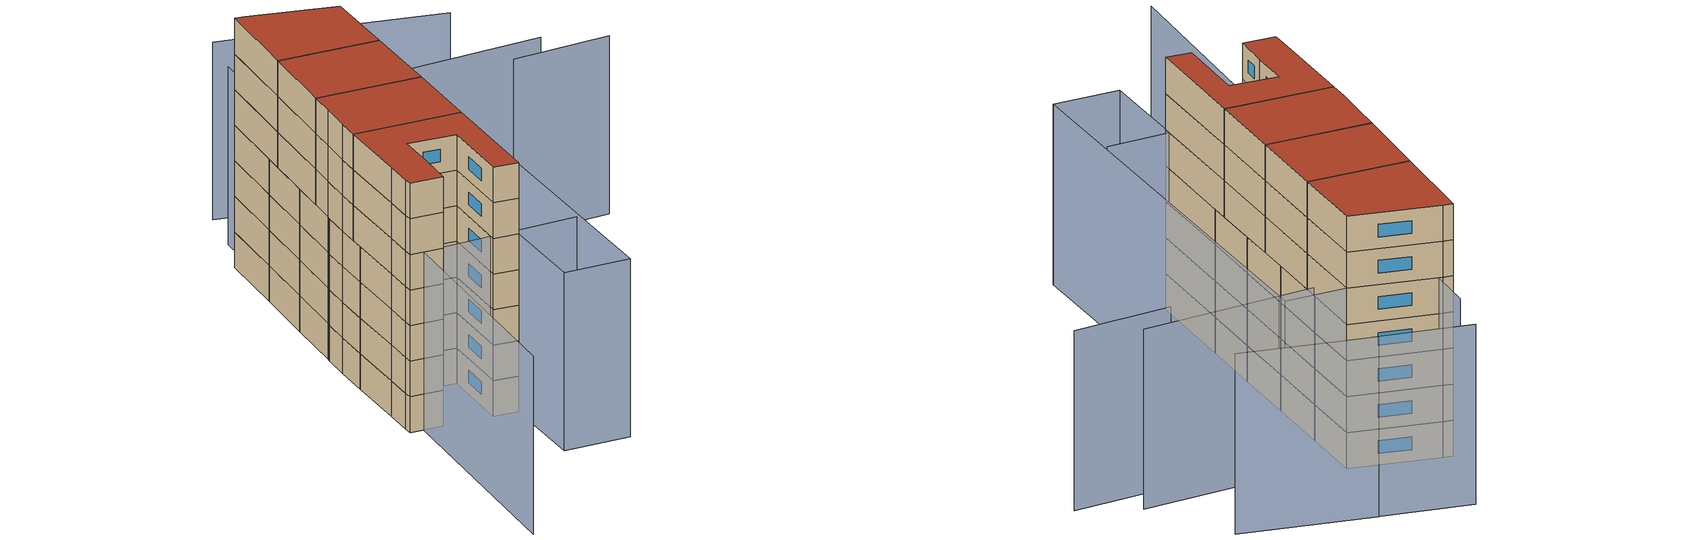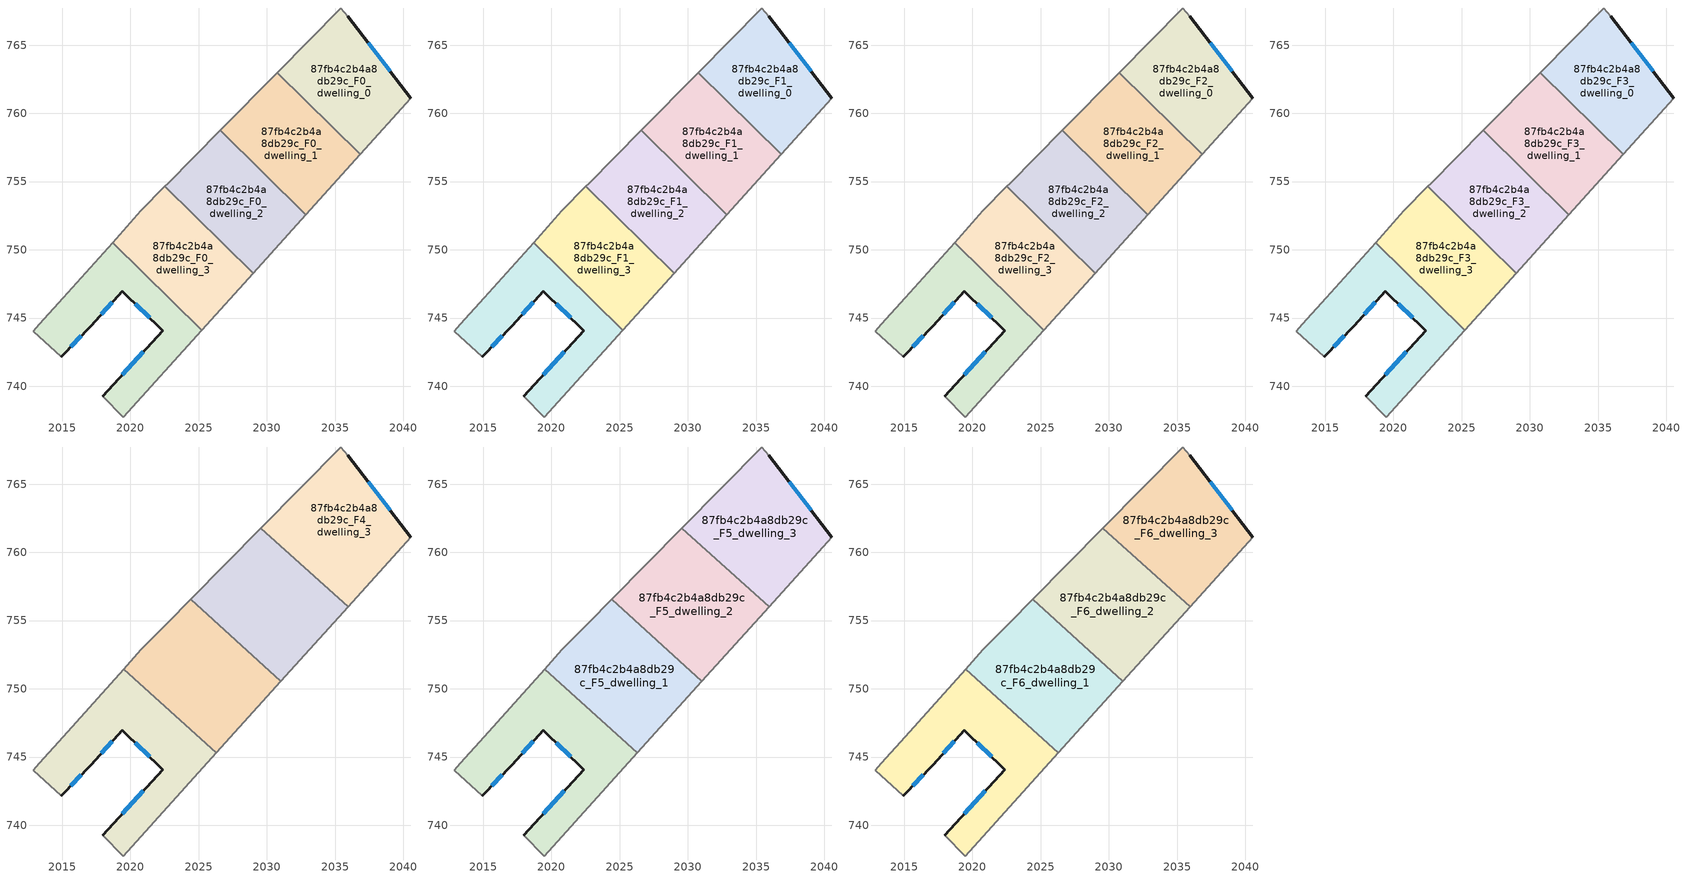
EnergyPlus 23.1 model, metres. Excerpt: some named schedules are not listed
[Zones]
87fb4c2b4a8db29c_F0_dwelling_0
 floor ground (EU_floor_Construction): 2035.94,767.12 2040.55,761.12 2036.83,757 2030.75,762.99 2035.42,767.72 z0
 wall outside (EU_wall_Construction): 2040.55,761.12 2035.94,767.12 z0:3
 wall to 87fb4c2b4a8db29c_F0_dwelling_1 (EU_wall_Construction): 2030.75,762.99 2036.83,757 z0:3
 wall adiabatic (EU_wall_Construction): 2035.94,767.12 2035.42,767.72 2030.75,762.99 / 2036.83,757 2040.55,761.12 z0:3
 window (EU_Window_Construction): 2039.05,763.08 2037.44,765.17 z0.98:2.02
87fb4c2b4a8db29c_F0_dwelling_1
 floor ground (EU_floor_Construction): 2036.83,757 2032.85,752.58 2026.58,758.76 2030.75,762.99 z0
 wall adiabatic (EU_wall_Construction): 2030.75,762.99 2026.58,758.76 / 2032.85,752.58 2036.83,757 z0:3
 wall to 87fb4c2b4a8db29c_F0_dwelling_2 (EU_wall_Construction): 2026.58,758.76 2032.85,752.58 z0:3
87fb4c2b4a8db29c_F0_dwelling_2
 floor ground (EU_floor_Construction): 2032.85,752.58 2028.99,748.3 2022.53,754.65 2022.73,754.84 2026.58,758.76 z0
 wall to 87fb4c2b4a8db29c_F0_dwelling_3 (EU_wall_Construction): 2022.53,754.65 2028.99,748.3 z0:3
 wall adiabatic (EU_wall_Construction): 2026.58,758.76 2022.73,754.84 2022.53,754.65 / 2028.99,748.3 2032.85,752.58 z0:3
87fb4c2b4a8db29c_F0_dwelling_3
 floor ground (EU_floor_Construction): 2028.99,748.3 2025.21,744.11 2018.69,750.53 2020.77,752.84 2022.53,754.65 z0
 wall to 87fb4c2b4a8db29c_F0_dwelling_4 (EU_wall_Construction): 2018.69,750.53 2025.21,744.11 z0:3
 wall adiabatic (EU_wall_Construction): 2022.53,754.65 2020.77,752.84 2018.69,750.53 / 2025.21,744.11 2028.99,748.3 z0:3
87fb4c2b4a8db29c_F0_dwelling_4
 floor ground (EU_floor_Construction): 2025.21,744.11 2019.47,737.75 2017.95,739.25 2022.38,744.08 2019.41,746.96 2017.12,744.45 2014.93,742.14 2012.88,744.01 2013.32,744.55 2015.07,746.5 2018.69,750.53 z0
 wall outside (EU_wall_Construction): 2014.93,742.14 2017.12,744.45 2019.41,746.96 2022.38,744.08 2017.95,739.25 z0:3
 wall adiabatic (EU_wall_Construction): 2018.69,750.53 2015.07,746.5 2013.32,744.55 2012.88,744.01 2014.93,742.14 / 2017.95,739.25 2019.47,737.75 2025.21,744.11 z0:3
 window (EU_Window_Construction): 2015.64,742.89 2016.4,743.7 / 2020.94,742.51 2019.39,740.83 / 2020.37,746.03 2021.41,745.02 / 2017.86,745.26 2018.66,746.15 z0.98:2.02
87fb4c2b4a8db29c_F1_dwelling_0
 floor to 87fb4c2b4a8db29c_F0_dwelling_0 (EU_floor_Construction): 2035.94,767.12 2040.55,761.12 2036.83,757 2030.75,762.99 2035.42,767.72 z3
 wall outside (EU_wall_Construction): 2040.55,761.12 2035.94,767.12 z3:6
 wall to 87fb4c2b4a8db29c_F1_dwelling_1 (EU_wall_Construction): 2030.75,762.99 2036.83,757 z3:6
 wall adiabatic (EU_wall_Construction): 2035.94,767.12 2035.42,767.72 2030.75,762.99 / 2036.83,757 2040.55,761.12 z3:6
 window (EU_Window_Construction): 2039.05,763.08 2037.44,765.17 z3.98:5.02
87fb4c2b4a8db29c_F1_dwelling_1
 floor to 87fb4c2b4a8db29c_F0_dwelling_1 (EU_floor_Construction): 2036.83,757 2032.85,752.58 2026.58,758.76 2030.75,762.99 z3
 wall adiabatic (EU_wall_Construction): 2030.75,762.99 2026.58,758.76 / 2032.85,752.58 2036.83,757 z3:6
 wall to 87fb4c2b4a8db29c_F1_dwelling_2 (EU_wall_Construction): 2026.58,758.76 2032.85,752.58 z3:6
87fb4c2b4a8db29c_F1_dwelling_2
 floor to 87fb4c2b4a8db29c_F0_dwelling_2 (EU_floor_Construction): 2032.85,752.58 2028.99,748.3 2022.53,754.65 2022.73,754.84 2026.58,758.76 z3
 wall to 87fb4c2b4a8db29c_F1_dwelling_3 (EU_wall_Construction): 2022.53,754.65 2028.99,748.3 z3:6
 wall adiabatic (EU_wall_Construction): 2026.58,758.76 2022.73,754.84 2022.53,754.65 / 2028.99,748.3 2032.85,752.58 z3:6
87fb4c2b4a8db29c_F1_dwelling_3
 floor to 87fb4c2b4a8db29c_F0_dwelling_3 (EU_floor_Construction): 2028.99,748.3 2025.21,744.11 2018.69,750.53 2020.77,752.84 2022.53,754.65 z3
 wall to 87fb4c2b4a8db29c_F1_dwelling_4 (EU_wall_Construction): 2018.69,750.53 2025.21,744.11 z3:6
 wall adiabatic (EU_wall_Construction): 2022.53,754.65 2020.77,752.84 2018.69,750.53 / 2025.21,744.11 2028.99,748.3 z3:6
87fb4c2b4a8db29c_F1_dwelling_4
 floor to 87fb4c2b4a8db29c_F0_dwelling_4 (EU_floor_Construction): 2025.21,744.11 2019.47,737.75 2017.95,739.25 2022.38,744.08 2019.41,746.96 2017.12,744.45 2014.93,742.14 2012.88,744.01 2013.32,744.55 2015.07,746.5 2018.69,750.53 z3
 wall outside (EU_wall_Construction): 2014.93,742.14 2017.12,744.45 2019.41,746.96 2022.38,744.08 2017.95,739.25 z3:6
 wall adiabatic (EU_wall_Construction): 2018.69,750.53 2015.07,746.5 2013.32,744.55 2012.88,744.01 2014.93,742.14 / 2017.95,739.25 2019.47,737.75 2025.21,744.11 z3:6
 window (EU_Window_Construction): 2015.64,742.89 2016.4,743.7 / 2020.94,742.51 2019.39,740.83 / 2020.37,746.03 2021.41,745.02 / 2017.86,745.26 2018.66,746.15 z3.98:5.02
87fb4c2b4a8db29c_F2_dwelling_0
 floor to 87fb4c2b4a8db29c_F1_dwelling_0 (EU_floor_Construction): 2035.94,767.12 2040.55,761.12 2036.83,757 2030.75,762.99 2035.42,767.72 z6
 wall outside (EU_wall_Construction): 2040.55,761.12 2035.94,767.12 z6:9
 wall to 87fb4c2b4a8db29c_F2_dwelling_1 (EU_wall_Construction): 2030.75,762.99 2036.83,757 z6:9
 wall adiabatic (EU_wall_Construction): 2035.94,767.12 2035.42,767.72 2030.75,762.99 / 2036.83,757 2040.55,761.12 z6:9
 window (EU_Window_Construction): 2039.05,763.08 2037.44,765.17 z6.98:8.02
87fb4c2b4a8db29c_F2_dwelling_1
 floor to 87fb4c2b4a8db29c_F1_dwelling_1 (EU_floor_Construction): 2036.83,757 2032.85,752.58 2026.58,758.76 2030.75,762.99 z6
 wall adiabatic (EU_wall_Construction): 2030.75,762.99 2026.58,758.76 / 2032.85,752.58 2036.83,757 z6:9
 wall to 87fb4c2b4a8db29c_F2_dwelling_2 (EU_wall_Construction): 2026.58,758.76 2032.85,752.58 z6:9
87fb4c2b4a8db29c_F2_dwelling_2
 floor to 87fb4c2b4a8db29c_F1_dwelling_2 (EU_floor_Construction): 2032.85,752.58 2028.99,748.3 2022.53,754.65 2022.73,754.84 2026.58,758.76 z6
 wall to 87fb4c2b4a8db29c_F2_dwelling_3 (EU_wall_Construction): 2022.53,754.65 2028.99,748.3 z6:9
 wall adiabatic (EU_wall_Construction): 2026.58,758.76 2022.73,754.84 2022.53,754.65 / 2028.99,748.3 2032.85,752.58 z6:9
87fb4c2b4a8db29c_F2_dwelling_3
 floor to 87fb4c2b4a8db29c_F1_dwelling_3 (EU_floor_Construction): 2028.99,748.3 2025.21,744.11 2018.69,750.53 2020.77,752.84 2022.53,754.65 z6
 wall to 87fb4c2b4a8db29c_F2_dwelling_4 (EU_wall_Construction): 2018.69,750.53 2025.21,744.11 z6:9
 wall adiabatic (EU_wall_Construction): 2022.53,754.65 2020.77,752.84 2018.69,750.53 / 2025.21,744.11 2028.99,748.3 z6:9
87fb4c2b4a8db29c_F2_dwelling_4
 floor to 87fb4c2b4a8db29c_F1_dwelling_4 (EU_floor_Construction): 2025.21,744.11 2019.47,737.75 2017.95,739.25 2022.38,744.08 2019.41,746.96 2017.12,744.45 2014.93,742.14 2012.88,744.01 2013.32,744.55 2015.07,746.5 2018.69,750.53 z6
 wall outside (EU_wall_Construction): 2014.93,742.14 2017.12,744.45 2019.41,746.96 2022.38,744.08 2017.95,739.25 z6:9
 wall adiabatic (EU_wall_Construction): 2018.69,750.53 2015.07,746.5 2013.32,744.55 2012.88,744.01 2014.93,742.14 / 2017.95,739.25 2019.47,737.75 2025.21,744.11 z6:9
 window (EU_Window_Construction): 2015.64,742.89 2016.4,743.7 / 2020.94,742.51 2019.39,740.83 / 2020.37,746.03 2021.41,745.02 / 2017.86,745.26 2018.66,746.15 z6.98:8.02
87fb4c2b4a8db29c_F3_dwelling_0
 floor to 87fb4c2b4a8db29c_F2_dwelling_0 (EU_floor_Construction): 2035.94,767.12 2040.55,761.12 2036.83,757 2030.75,762.99 2035.42,767.72 z9
 wall outside (EU_wall_Construction): 2040.55,761.12 2035.94,767.12 z9:12
 wall to 87fb4c2b4a8db29c_F3_dwelling_1 (EU_wall_Construction): 2030.75,762.99 2036.83,757 z9:12
 wall adiabatic (EU_wall_Construction): 2035.94,767.12 2035.42,767.72 2030.75,762.99 / 2036.83,757 2040.55,761.12 z9:12
 window (EU_Window_Construction): 2039.05,763.08 2037.44,765.17 z9.98:11.02
87fb4c2b4a8db29c_F3_dwelling_1
 floor to 87fb4c2b4a8db29c_F2_dwelling_1 (EU_floor_Construction): 2036.83,757 2032.85,752.58 2026.58,758.76 2030.75,762.99 z9
 wall adiabatic (EU_wall_Construction): 2030.75,762.99 2026.58,758.76 / 2032.85,752.58 2036.83,757 z9:12
 wall to 87fb4c2b4a8db29c_F3_dwelling_2 (EU_wall_Construction): 2026.58,758.76 2032.85,752.58 z9:12
87fb4c2b4a8db29c_F3_dwelling_2
 floor to 87fb4c2b4a8db29c_F2_dwelling_2 (EU_floor_Construction): 2032.85,752.58 2028.99,748.3 2022.53,754.65 2022.73,754.84 2026.58,758.76 z9
 wall to 87fb4c2b4a8db29c_F3_dwelling_3 (EU_wall_Construction): 2022.53,754.65 2028.99,748.3 z9:12
 wall adiabatic (EU_wall_Construction): 2026.58,758.76 2022.73,754.84 2022.53,754.65 / 2028.99,748.3 2032.85,752.58 z9:12
87fb4c2b4a8db29c_F3_dwelling_3
 floor to 87fb4c2b4a8db29c_F2_dwelling_3 (EU_floor_Construction): 2028.99,748.3 2025.21,744.11 2018.69,750.53 2020.77,752.84 2022.53,754.65 z9
 wall to 87fb4c2b4a8db29c_F3_dwelling_4 (EU_wall_Construction): 2018.69,750.53 2025.21,744.11 z9:12
 wall adiabatic (EU_wall_Construction): 2022.53,754.65 2020.77,752.84 2018.69,750.53 / 2025.21,744.11 2028.99,748.3 z9:12
87fb4c2b4a8db29c_F3_dwelling_4
 floor to 87fb4c2b4a8db29c_F2_dwelling_4 (EU_floor_Construction): 2025.21,744.11 2019.47,737.75 2017.95,739.25 2022.38,744.08 2019.41,746.96 2017.12,744.45 2014.93,742.14 2012.88,744.01 2013.32,744.55 2015.07,746.5 2018.69,750.53 z9
 wall outside (EU_wall_Construction): 2014.93,742.14 2017.12,744.45 2019.41,746.96 2022.38,744.08 2017.95,739.25 z9:12
 wall adiabatic (EU_wall_Construction): 2018.69,750.53 2015.07,746.5 2013.32,744.55 2012.88,744.01 2014.93,742.14 / 2017.95,739.25 2019.47,737.75 2025.21,744.11 z9:12
 window (EU_Window_Construction): 2015.64,742.89 2016.4,743.7 / 2020.94,742.51 2019.39,740.83 / 2020.37,746.03 2021.41,745.02 / 2017.86,745.26 2018.66,746.15 z9.98:11.02
87fb4c2b4a8db29c_F4_dwelling_0
 floor to 87fb4c2b4a8db29c_F3_dwelling_4 (EU_floor_Construction): 2025.21,744.11 2019.47,737.75 2017.95,739.25 2022.38,744.08 2019.41,746.96 2017.12,744.45 2014.93,742.14 2012.88,744.01 2013.32,744.55 2015.07,746.5 2018.69,750.53 z12
 floor to 87fb4c2b4a8db29c_F3_dwelling_3 (EU_floor_Construction): 2026.29,745.3 2025.21,744.11 2018.69,750.53 2019.49,751.43 z12
 wall outside (EU_wall_Construction): 2014.93,742.14 2017.12,744.45 2019.41,746.96 2022.38,744.08 2017.95,739.25 z12:15
 wall adiabatic (EU_wall_Construction): 2019.49,751.43 2015.07,746.5 2013.32,744.55 2012.88,744.01 2014.93,742.14 / 2017.95,739.25 2019.47,737.75 2026.29,745.3 z12:15
 wall to 87fb4c2b4a8db29c_F4_dwelling_1 (EU_wall_Construction): 2026.29,745.3 2019.49,751.43 z12:15
 window (EU_Window_Construction): 2017.86,745.26 2018.66,746.15 / 2015.64,742.89 2016.4,743.7 / 2020.94,742.51 2019.39,740.83 / 2020.37,746.03 2021.41,745.02 z12.98:14.02
87fb4c2b4a8db29c_F4_dwelling_1
 floor to 87fb4c2b4a8db29c_F3_dwelling_3 (EU_floor_Construction): 2028.99,748.3 2026.29,745.3 2019.49,751.43 2020.77,752.84 2022.53,754.65 z12
 floor to 87fb4c2b4a8db29c_F3_dwelling_2 (EU_floor_Construction): 2031.04,750.57 2028.99,748.3 2022.53,754.65 2022.73,754.84 2024.41,756.55 z12
 wall adiabatic (EU_wall_Construction): 2026.29,745.3 2031.04,750.57 / 2024.41,756.55 2022.73,754.84 2020.77,752.84 2019.49,751.43 z12:15
 wall to 87fb4c2b4a8db29c_F4_dwelling_2 (EU_wall_Construction): 2031.04,750.57 2024.41,756.55 z12:15
87fb4c2b4a8db29c_F4_dwelling_2
 floor to 87fb4c2b4a8db29c_F3_dwelling_1 (EU_floor_Construction): 2035.95,756.02 2032.85,752.59 2026.58,758.76 2029.56,761.78 z12
 floor to 87fb4c2b4a8db29c_F3_dwelling_2 (EU_floor_Construction): 2032.85,752.59 2031.04,750.57 2024.41,756.55 2026.58,758.76 z12
 wall adiabatic (EU_wall_Construction): 2029.56,761.78 2024.41,756.55 / 2031.04,750.57 2035.95,756.02 z12:15
 wall to 87fb4c2b4a8db29c_F4_dwelling_3 (EU_wall_Construction): 2035.95,756.02 2029.56,761.78 z12:15
87fb4c2b4a8db29c_F4_dwelling_3
 floor to 87fb4c2b4a8db29c_F3_dwelling_0 (EU_floor_Construction): 2035.94,767.12 2040.55,761.12 2036.83,757 2030.75,762.98 2035.42,767.72 z12
 floor to 87fb4c2b4a8db29c_F3_dwelling_1 (EU_floor_Construction): 2036.83,757 2035.95,756.02 2029.56,761.78 2030.75,762.98 z12
 wall outside (EU_wall_Construction): 2040.55,761.12 2035.94,767.12 z12:15
 wall adiabatic (EU_wall_Construction): 2035.95,756.02 2040.55,761.12 / 2035.94,767.12 2035.42,767.72 2029.56,761.78 z12:15
 window (EU_Window_Construction): 2039.05,763.08 2037.44,765.17 z12.98:14.02
87fb4c2b4a8db29c_F5_dwelling_0
 floor to 87fb4c2b4a8db29c_F4_dwelling_0 (EU_floor_Construction): 2026.29,745.3 2019.47,737.75 2017.95,739.25 2022.38,744.08 2019.41,746.96 2017.12,744.45 2014.93,742.14 2012.88,744.01 2013.32,744.55 2015.07,746.5 2019.49,751.43 z15
 wall outside (EU_wall_Construction): 2014.93,742.14 2017.12,744.45 2019.41,746.96 2022.38,744.08 2017.95,739.25 z15:18
 wall adiabatic (EU_wall_Construction): 2019.49,751.43 2015.07,746.5 2013.32,744.55 2012.88,744.01 2014.93,742.14 / 2017.95,739.25 2019.47,737.75 2026.29,745.3 z15:18
 wall to 87fb4c2b4a8db29c_F5_dwelling_1 (EU_wall_Construction): 2026.29,745.3 2019.49,751.43 z15:18
 window (EU_Window_Construction): 2017.86,745.26 2018.66,746.15 / 2015.64,742.89 2016.4,743.7 / 2020.94,742.51 2019.39,740.83 / 2020.37,746.03 2021.41,745.02 z15.98:17.02
87fb4c2b4a8db29c_F5_dwelling_1
 floor to 87fb4c2b4a8db29c_F4_dwelling_1 (EU_floor_Construction): 2031.04,750.57 2026.29,745.3 2019.49,751.43 2020.77,752.84 2022.73,754.84 2024.41,756.55 z15
 wall adiabatic (EU_wall_Construction): 2026.29,745.3 2031.04,750.57 / 2024.41,756.55 2022.73,754.84 2020.77,752.84 2019.49,751.43 z15:18
 wall to 87fb4c2b4a8db29c_F5_dwelling_2 (EU_wall_Construction): 2031.04,750.57 2024.41,756.55 z15:18
87fb4c2b4a8db29c_F5_dwelling_2
 floor to 87fb4c2b4a8db29c_F4_dwelling_2 (EU_floor_Construction): 2035.95,756.02 2031.04,750.57 2024.41,756.55 2029.56,761.78 z15
 wall adiabatic (EU_wall_Construction): 2029.56,761.78 2024.41,756.55 / 2031.04,750.57 2035.95,756.02 z15:18
 wall to 87fb4c2b4a8db29c_F5_dwelling_3 (EU_wall_Construction): 2035.95,756.02 2029.56,761.78 z15:18
87fb4c2b4a8db29c_F5_dwelling_3
 floor to 87fb4c2b4a8db29c_F4_dwelling_3 (EU_floor_Construction): 2035.94,767.12 2040.55,761.12 2035.95,756.02 2029.56,761.78 2035.42,767.72 z15
 wall outside (EU_wall_Construction): 2040.55,761.12 2035.94,767.12 z15:18
 wall adiabatic (EU_wall_Construction): 2035.95,756.02 2040.55,761.12 / 2035.94,767.12 2035.42,767.72 2029.56,761.78 z15:18
 window (EU_Window_Construction): 2039.05,763.08 2037.44,765.17 z15.98:17.02
87fb4c2b4a8db29c_F6_dwelling_0
 floor to 87fb4c2b4a8db29c_F5_dwelling_0 (EU_floor_Construction): 2026.29,745.3 2019.47,737.75 2017.95,739.25 2022.38,744.08 2019.41,746.96 2017.12,744.45 2014.93,742.14 2012.88,744.01 2013.32,744.55 2015.07,746.5 2019.49,751.43 z18
 wall outside (EU_wall_Construction): 2014.93,742.14 2017.12,744.45 2019.41,746.96 2022.38,744.08 2017.95,739.25 z18:21
 wall adiabatic (EU_wall_Construction): 2019.49,751.43 2015.07,746.5 2013.32,744.55 2012.88,744.01 2014.93,742.14 / 2017.95,739.25 2019.47,737.75 2026.29,745.3 z18:21
 wall to 87fb4c2b4a8db29c_F6_dwelling_1 (EU_wall_Construction): 2026.29,745.3 2019.49,751.43 z18:21
 window (EU_Window_Construction): 2017.86,745.26 2018.66,746.15 / 2015.64,742.89 2016.4,743.7 / 2020.94,742.51 2019.39,740.83 / 2020.37,746.03 2021.41,745.02 z18.98:20.02
 roof outside (EU_roof_Construction): 2019.47,737.75 2026.29,745.3 2019.49,751.43 2015.07,746.5 2013.32,744.55 2012.88,744.01 2014.93,742.14 2017.12,744.45 2019.41,746.96 2022.38,744.08 2017.95,739.25 z21
87fb4c2b4a8db29c_F6_dwelling_1
 floor to 87fb4c2b4a8db29c_F5_dwelling_1 (EU_floor_Construction): 2031.04,750.57 2026.29,745.3 2019.49,751.43 2020.77,752.84 2022.73,754.84 2024.41,756.55 z18
 wall adiabatic (EU_wall_Construction): 2026.29,745.3 2031.04,750.57 / 2024.41,756.55 2022.73,754.84 2020.77,752.84 2019.49,751.43 z18:21
 wall to 87fb4c2b4a8db29c_F6_dwelling_2 (EU_wall_Construction): 2031.04,750.57 2024.41,756.55 z18:21
 roof outside (EU_roof_Construction): 2026.29,745.3 2031.04,750.57 2024.41,756.55 2022.73,754.84 2020.77,752.84 2019.49,751.43 z21
87fb4c2b4a8db29c_F6_dwelling_2
 floor to 87fb4c2b4a8db29c_F5_dwelling_2 (EU_floor_Construction): 2035.95,756.02 2031.04,750.57 2024.41,756.55 2029.56,761.78 z18
 wall adiabatic (EU_wall_Construction): 2029.56,761.78 2024.41,756.55 / 2031.04,750.57 2035.95,756.02 z18:21
 wall to 87fb4c2b4a8db29c_F6_dwelling_3 (EU_wall_Construction): 2035.95,756.02 2029.56,761.78 z18:21
 roof outside (EU_roof_Construction): 2031.04,750.57 2035.95,756.02 2029.56,761.78 2024.41,756.55 z21
87fb4c2b4a8db29c_F6_dwelling_3
 floor to 87fb4c2b4a8db29c_F5_dwelling_3 (EU_floor_Construction): 2035.94,767.12 2040.55,761.12 2035.95,756.02 2029.56,761.78 2035.42,767.72 z18
 wall outside (EU_wall_Construction): 2040.55,761.12 2035.94,767.12 z18:21
 wall adiabatic (EU_wall_Construction): 2035.95,756.02 2040.55,761.12 / 2035.94,767.12 2035.42,767.72 2029.56,761.78 z18:21
 window (EU_Window_Construction): 2039.05,763.08 2037.44,765.17 z18.98:20.02
 roof outside (EU_roof_Construction): 2035.95,756.02 2040.55,761.12 2035.94,767.12 2035.42,767.72 2029.56,761.78 z21
shading: 2012.88,744.02 2024,734.84 / 2041.39,758.77 2053.06,749.7 / 2048.6,750.1 2055.3,744.97 / 2039.01,769.76 1999.46,728.36 / 2054.52,757.76 2047.59,766.61 / 2047.82,766.25 2042.75,772.55 / 2044.45,757.7 2018.51,728.19 / 2018.51,728.19 2014.31,731.88 / 2014.31,731.88 2040.25,761.39 / 2040.25,761.39 2044.45,757.7 z0:15
[Building]
EU S2 Campaign: North Axis=0; Terrain=City; Solar Distribution=FullExterior
[Site:Location]
Bologna: Latitude=44.5; Longitude=11.25; Time Zone=1; Elevation=37
[SizingPeriod:WeatherFileDays]
AnnualSizingPeriod: Begin Month=1; Begin Day of Month=1; End Month=12; End Day of Month=31; Day of Week for Start Day=Monday; Use Weather File Daylight Saving Period=No; Use Weather File Rain and Snow Indicators=No
[MATERIAL]
EU_InternalMass_Material: Roughness=MediumRough; Thickness=0.1; Conductivity=1; Density=1800; Specific Heat=900; Thermal Absorptance=0.9; Solar Absorptance=0.7; Visible Absorptance=0.7
[MATERIAL:NOMASS] Roughness=MediumRough; Thermal Absorptance=0.9; Solar Absorptance=0.7; Visible Absorptance=0.7
Name | Thermal Resistance
EU_wall_NoMass | 0.905828
EU_roof_NoMass | 0.37593
EU_floor_NoMass | 0.67114
[WINDOWMATERIAL:SIMPLEGLAZINGSYSTEM]
EU_Window_SimpleGlazing: UFactor=4.52486; Solar Heat Gain Coefficient=0.85; Visible Transmittance=0.85
[CONSTRUCTION]
EU_wall_Construction: EU_wall_NoMass
EU_roof_Construction: EU_roof_NoMass
EU_floor_Construction: EU_floor_NoMass
EU_Window_Construction: EU_Window_SimpleGlazing
EU_InternalMass_Construction: EU_InternalMass_Material
[ZONE] Type=1; Multiplier=1; Ceiling Height=autocalculate; Floor Area=autocalculate; Part of Total Floor Area=Yes
Name | Volume
87fb4c2b4a8db29c_F0_dwelling_0; 87fb4c2b4a8db29c_F1_dwelling_0; 87fb4c2b4a8db29c_F2_dwelling_0; 87fb4c2b4a8db29c_F3_dwelling_0 | 154.383
87fb4c2b4a8db29c_F4_dwelling_0; 87fb4c2b4a8db29c_F5_dwelling_0; 87fb4c2b4a8db29c_F6_dwelling_0 | 192.976
87fb4c2b4a8db29c_F0_dwelling_1; 87fb4c2b4a8db29c_F1_dwelling_1; 87fb4c2b4a8db29c_F2_dwelling_1; 87fb4c2b4a8db29c_F3_dwelling_1 | 154.369
87fb4c2b4a8db29c_F4_dwelling_1; 87fb4c2b4a8db29c_F5_dwelling_1; 87fb4c2b4a8db29c_F6_dwelling_1 | 192.947
87fb4c2b4a8db29c_F0_dwelling_2; 87fb4c2b4a8db29c_F1_dwelling_2; 87fb4c2b4a8db29c_F2_dwelling_2; 87fb4c2b4a8db29c_F3_dwelling_2 | 154.382
87fb4c2b4a8db29c_F4_dwelling_2; 87fb4c2b4a8db29c_F5_dwelling_2; 87fb4c2b4a8db29c_F6_dwelling_2 | 192.966
87fb4c2b4a8db29c_F0_dwelling_3; 87fb4c2b4a8db29c_F1_dwelling_3; 87fb4c2b4a8db29c_F2_dwelling_3; 87fb4c2b4a8db29c_F3_dwelling_3 | 154.361
87fb4c2b4a8db29c_F4_dwelling_3; 87fb4c2b4a8db29c_F5_dwelling_3; 87fb4c2b4a8db29c_F6_dwelling_3 | 192.954
87fb4c2b4a8db29c_F0_dwelling_4; 87fb4c2b4a8db29c_F1_dwelling_4; 87fb4c2b4a8db29c_F2_dwelling_4; 87fb4c2b4a8db29c_F3_dwelling_4 | 154.368
[INTERNALMASS] Construction=EU_InternalMass_Construction
Name | Zone or ZoneList | Surface Area
87fb4c2b4a8db29c_F0_dwelling_0_EU_InternalMass | 87fb4c2b4a8db29c_F0_dwelling_0 | 51.4607
87fb4c2b4a8db29c_F0_dwelling_1_EU_InternalMass | 87fb4c2b4a8db29c_F0_dwelling_1 | 51.456
87fb4c2b4a8db29c_F0_dwelling_2_EU_InternalMass | 87fb4c2b4a8db29c_F0_dwelling_2 | 51.4605
87fb4c2b4a8db29c_F0_dwelling_3_EU_InternalMass | 87fb4c2b4a8db29c_F0_dwelling_3 | 51.4538
87fb4c2b4a8db29c_F0_dwelling_4_EU_InternalMass | 87fb4c2b4a8db29c_F0_dwelling_4 | 51.4558
87fb4c2b4a8db29c_F1_dwelling_0_EU_InternalMass | 87fb4c2b4a8db29c_F1_dwelling_0 | 51.4607
87fb4c2b4a8db29c_F1_dwelling_1_EU_InternalMass | 87fb4c2b4a8db29c_F1_dwelling_1 | 51.456
87fb4c2b4a8db29c_F1_dwelling_2_EU_InternalMass | 87fb4c2b4a8db29c_F1_dwelling_2 | 51.4605
87fb4c2b4a8db29c_F1_dwelling_3_EU_InternalMass | 87fb4c2b4a8db29c_F1_dwelling_3 | 51.4538
87fb4c2b4a8db29c_F1_dwelling_4_EU_InternalMass | 87fb4c2b4a8db29c_F1_dwelling_4 | 51.4558
87fb4c2b4a8db29c_F2_dwelling_0_EU_InternalMass | 87fb4c2b4a8db29c_F2_dwelling_0 | 51.4607
87fb4c2b4a8db29c_F2_dwelling_1_EU_InternalMass | 87fb4c2b4a8db29c_F2_dwelling_1 | 51.456
87fb4c2b4a8db29c_F2_dwelling_2_EU_InternalMass | 87fb4c2b4a8db29c_F2_dwelling_2 | 51.4605
87fb4c2b4a8db29c_F2_dwelling_3_EU_InternalMass | 87fb4c2b4a8db29c_F2_dwelling_3 | 51.4538
87fb4c2b4a8db29c_F2_dwelling_4_EU_InternalMass | 87fb4c2b4a8db29c_F2_dwelling_4 | 51.4558
87fb4c2b4a8db29c_F3_dwelling_0_EU_InternalMass | 87fb4c2b4a8db29c_F3_dwelling_0 | 51.4607
87fb4c2b4a8db29c_F3_dwelling_1_EU_InternalMass | 87fb4c2b4a8db29c_F3_dwelling_1 | 51.456
87fb4c2b4a8db29c_F3_dwelling_2_EU_InternalMass | 87fb4c2b4a8db29c_F3_dwelling_2 | 51.4605
87fb4c2b4a8db29c_F3_dwelling_3_EU_InternalMass | 87fb4c2b4a8db29c_F3_dwelling_3 | 51.4538
87fb4c2b4a8db29c_F3_dwelling_4_EU_InternalMass | 87fb4c2b4a8db29c_F3_dwelling_4 | 51.4558
87fb4c2b4a8db29c_F4_dwelling_0_EU_InternalMass | 87fb4c2b4a8db29c_F4_dwelling_0 | 64.3253
87fb4c2b4a8db29c_F4_dwelling_1_EU_InternalMass | 87fb4c2b4a8db29c_F4_dwelling_1 | 64.3158
87fb4c2b4a8db29c_F4_dwelling_2_EU_InternalMass | 87fb4c2b4a8db29c_F4_dwelling_2 | 64.3221
87fb4c2b4a8db29c_F4_dwelling_3_EU_InternalMass | 87fb4c2b4a8db29c_F4_dwelling_3 | 64.3181
87fb4c2b4a8db29c_F5_dwelling_0_EU_InternalMass | 87fb4c2b4a8db29c_F5_dwelling_0 | 64.3253
87fb4c2b4a8db29c_F5_dwelling_1_EU_InternalMass | 87fb4c2b4a8db29c_F5_dwelling_1 | 64.3158
87fb4c2b4a8db29c_F5_dwelling_2_EU_InternalMass | 87fb4c2b4a8db29c_F5_dwelling_2 | 64.3221
87fb4c2b4a8db29c_F5_dwelling_3_EU_InternalMass | 87fb4c2b4a8db29c_F5_dwelling_3 | 64.3181
87fb4c2b4a8db29c_F6_dwelling_0_EU_InternalMass | 87fb4c2b4a8db29c_F6_dwelling_0 | 64.3253
87fb4c2b4a8db29c_F6_dwelling_1_EU_InternalMass | 87fb4c2b4a8db29c_F6_dwelling_1 | 64.3158
87fb4c2b4a8db29c_F6_dwelling_2_EU_InternalMass | 87fb4c2b4a8db29c_F6_dwelling_2 | 64.3221
87fb4c2b4a8db29c_F6_dwelling_3_EU_InternalMass | 87fb4c2b4a8db29c_F6_dwelling_3 | 64.3181
[OTHEREQUIPMENT] Fuel Type=Electricity; Design Level Calculation Method=Watts/Area; Power per Zone Floor Area=1; Fraction Latent=0; Fraction Radiant=0; Fraction Lost=0; Carbon Dioxide Generation Rate=0; EndUse Subcategory=EU_Step8_InternalGains
Name | Zone or ZoneList or Space or SpaceList | Schedule
EU_Step8_InternalGain_87fb4c2b4a8db29c_F0_dwelling_0_f000 | 87fb4c2b4a8db29c_F0_dwelling_0 | EU_Step8_GainSchedule_87fb4c2b4a8db29c_F0_dwelling_0_f000
EU_Step8_InternalGain_87fb4c2b4a8db29c_F0_dwelling_1_f000 | 87fb4c2b4a8db29c_F0_dwelling_1 | EU_Step8_GainSchedule_87fb4c2b4a8db29c_F0_dwelling_1_f000
EU_Step8_InternalGain_87fb4c2b4a8db29c_F0_dwelling_2_f000 | 87fb4c2b4a8db29c_F0_dwelling_2 | EU_Step8_GainSchedule_87fb4c2b4a8db29c_F0_dwelling_2_f000
EU_Step8_InternalGain_87fb4c2b4a8db29c_F0_dwelling_3_f000 | 87fb4c2b4a8db29c_F0_dwelling_3 | EU_Step8_GainSchedule_87fb4c2b4a8db29c_F0_dwelling_3_f000
EU_Step8_InternalGain_87fb4c2b4a8db29c_F0_dwelling_4_f000 | 87fb4c2b4a8db29c_F0_dwelling_4 | EU_Step8_GainSchedule_87fb4c2b4a8db29c_F0_dwelling_4_f000
EU_Step8_InternalGain_87fb4c2b4a8db29c_F1_dwelling_0_f000 | 87fb4c2b4a8db29c_F1_dwelling_0 | EU_Step8_GainSchedule_87fb4c2b4a8db29c_F1_dwelling_0_f000
EU_Step8_InternalGain_87fb4c2b4a8db29c_F1_dwelling_1_f000 | 87fb4c2b4a8db29c_F1_dwelling_1 | EU_Step8_GainSchedule_87fb4c2b4a8db29c_F1_dwelling_1_f000
EU_Step8_InternalGain_87fb4c2b4a8db29c_F1_dwelling_2_f000 | 87fb4c2b4a8db29c_F1_dwelling_2 | EU_Step8_GainSchedule_87fb4c2b4a8db29c_F1_dwelling_2_f000
EU_Step8_InternalGain_87fb4c2b4a8db29c_F1_dwelling_3_f000 | 87fb4c2b4a8db29c_F1_dwelling_3 | EU_Step8_GainSchedule_87fb4c2b4a8db29c_F1_dwelling_3_f000
EU_Step8_InternalGain_87fb4c2b4a8db29c_F1_dwelling_4_f000 | 87fb4c2b4a8db29c_F1_dwelling_4 | EU_Step8_GainSchedule_87fb4c2b4a8db29c_F1_dwelling_4_f000
EU_Step8_InternalGain_87fb4c2b4a8db29c_F2_dwelling_0_f000 | 87fb4c2b4a8db29c_F2_dwelling_0 | EU_Step8_GainSchedule_87fb4c2b4a8db29c_F2_dwelling_0_f000
EU_Step8_InternalGain_87fb4c2b4a8db29c_F2_dwelling_1_f000 | 87fb4c2b4a8db29c_F2_dwelling_1 | EU_Step8_GainSchedule_87fb4c2b4a8db29c_F2_dwelling_1_f000
EU_Step8_InternalGain_87fb4c2b4a8db29c_F2_dwelling_2_f000 | 87fb4c2b4a8db29c_F2_dwelling_2 | EU_Step8_GainSchedule_87fb4c2b4a8db29c_F2_dwelling_2_f000
EU_Step8_InternalGain_87fb4c2b4a8db29c_F2_dwelling_3_f000 | 87fb4c2b4a8db29c_F2_dwelling_3 | EU_Step8_GainSchedule_87fb4c2b4a8db29c_F2_dwelling_3_f000
EU_Step8_InternalGain_87fb4c2b4a8db29c_F2_dwelling_4_f000 | 87fb4c2b4a8db29c_F2_dwelling_4 | EU_Step8_GainSchedule_87fb4c2b4a8db29c_F2_dwelling_4_f000
EU_Step8_InternalGain_87fb4c2b4a8db29c_F3_dwelling_0_f000 | 87fb4c2b4a8db29c_F3_dwelling_0 | EU_Step8_GainSchedule_87fb4c2b4a8db29c_F3_dwelling_0_f000
EU_Step8_InternalGain_87fb4c2b4a8db29c_F3_dwelling_1_f000 | 87fb4c2b4a8db29c_F3_dwelling_1 | EU_Step8_GainSchedule_87fb4c2b4a8db29c_F3_dwelling_1_f000
EU_Step8_InternalGain_87fb4c2b4a8db29c_F3_dwelling_2_f000 | 87fb4c2b4a8db29c_F3_dwelling_2 | EU_Step8_GainSchedule_87fb4c2b4a8db29c_F3_dwelling_2_f000
EU_Step8_InternalGain_87fb4c2b4a8db29c_F3_dwelling_3_f000 | 87fb4c2b4a8db29c_F3_dwelling_3 | EU_Step8_GainSchedule_87fb4c2b4a8db29c_F3_dwelling_3_f000
EU_Step8_InternalGain_87fb4c2b4a8db29c_F3_dwelling_4_f000 | 87fb4c2b4a8db29c_F3_dwelling_4 | EU_Step8_GainSchedule_87fb4c2b4a8db29c_F3_dwelling_4_f000
EU_Step8_InternalGain_87fb4c2b4a8db29c_F4_dwelling_0_f000 | 87fb4c2b4a8db29c_F4_dwelling_0 | EU_Step8_GainSchedule_87fb4c2b4a8db29c_F4_dwelling_0_f000
EU_Step8_InternalGain_87fb4c2b4a8db29c_F4_dwelling_1_f000 | 87fb4c2b4a8db29c_F4_dwelling_1 | EU_Step8_GainSchedule_87fb4c2b4a8db29c_F4_dwelling_1_f000
EU_Step8_InternalGain_87fb4c2b4a8db29c_F4_dwelling_2_f000 | 87fb4c2b4a8db29c_F4_dwelling_2 | EU_Step8_GainSchedule_87fb4c2b4a8db29c_F4_dwelling_2_f000
EU_Step8_InternalGain_87fb4c2b4a8db29c_F4_dwelling_3_f000 | 87fb4c2b4a8db29c_F4_dwelling_3 | EU_Step8_GainSchedule_87fb4c2b4a8db29c_F4_dwelling_3_f000
EU_Step8_InternalGain_87fb4c2b4a8db29c_F5_dwelling_0_f000 | 87fb4c2b4a8db29c_F5_dwelling_0 | EU_Step8_GainSchedule_87fb4c2b4a8db29c_F5_dwelling_0_f000
EU_Step8_InternalGain_87fb4c2b4a8db29c_F5_dwelling_1_f000 | 87fb4c2b4a8db29c_F5_dwelling_1 | EU_Step8_GainSchedule_87fb4c2b4a8db29c_F5_dwelling_1_f000
EU_Step8_InternalGain_87fb4c2b4a8db29c_F5_dwelling_2_f000 | 87fb4c2b4a8db29c_F5_dwelling_2 | EU_Step8_GainSchedule_87fb4c2b4a8db29c_F5_dwelling_2_f000
EU_Step8_InternalGain_87fb4c2b4a8db29c_F5_dwelling_3_f000 | 87fb4c2b4a8db29c_F5_dwelling_3 | EU_Step8_GainSchedule_87fb4c2b4a8db29c_F5_dwelling_3_f000
EU_Step8_InternalGain_87fb4c2b4a8db29c_F6_dwelling_0_f000 | 87fb4c2b4a8db29c_F6_dwelling_0 | EU_Step8_GainSchedule_87fb4c2b4a8db29c_F6_dwelling_0_f000
EU_Step8_InternalGain_87fb4c2b4a8db29c_F6_dwelling_1_f000 | 87fb4c2b4a8db29c_F6_dwelling_1 | EU_Step8_GainSchedule_87fb4c2b4a8db29c_F6_dwelling_1_f000
EU_Step8_InternalGain_87fb4c2b4a8db29c_F6_dwelling_2_f000 | 87fb4c2b4a8db29c_F6_dwelling_2 | EU_Step8_GainSchedule_87fb4c2b4a8db29c_F6_dwelling_2_f000
EU_Step8_InternalGain_87fb4c2b4a8db29c_F6_dwelling_3_f000 | 87fb4c2b4a8db29c_F6_dwelling_3 | EU_Step8_GainSchedule_87fb4c2b4a8db29c_F6_dwelling_3_f000
[ZONEVENTILATION:DESIGNFLOWRATE] Schedule=EU_AlwaysOn; Design Flow Rate Calculation Method=AirChanges/Hour; Air Changes per Hour=0.73129; Ventilation Type=Natural; Fan Pressure Rise=0; Fan Total Efficiency=1; Constant Term Coefficient=1; Temperature Term Coefficient=0; Velocity Term Coefficient=0; Velocity Squared Term Coefficient=0; Minimum Indoor Temperature=-100; Maximum Indoor Temperature=100; Delta Temperature=-100; Minimum Outdoor Temperature=-100; Maximum Outdoor Temperature=100; Maximum Wind Speed=40
Name | Zone or ZoneList or Space or SpaceList
EU_ConstantAir_87fb4c2b4a8db29c_F0_dwelling_0 | 87fb4c2b4a8db29c_F0_dwelling_0
EU_ConstantAir_87fb4c2b4a8db29c_F0_dwelling_1 | 87fb4c2b4a8db29c_F0_dwelling_1
EU_ConstantAir_87fb4c2b4a8db29c_F0_dwelling_2 | 87fb4c2b4a8db29c_F0_dwelling_2
EU_ConstantAir_87fb4c2b4a8db29c_F0_dwelling_3 | 87fb4c2b4a8db29c_F0_dwelling_3
EU_ConstantAir_87fb4c2b4a8db29c_F0_dwelling_4 | 87fb4c2b4a8db29c_F0_dwelling_4
EU_ConstantAir_87fb4c2b4a8db29c_F1_dwelling_0 | 87fb4c2b4a8db29c_F1_dwelling_0
EU_ConstantAir_87fb4c2b4a8db29c_F1_dwelling_1 | 87fb4c2b4a8db29c_F1_dwelling_1
EU_ConstantAir_87fb4c2b4a8db29c_F1_dwelling_2 | 87fb4c2b4a8db29c_F1_dwelling_2
EU_ConstantAir_87fb4c2b4a8db29c_F1_dwelling_3 | 87fb4c2b4a8db29c_F1_dwelling_3
EU_ConstantAir_87fb4c2b4a8db29c_F1_dwelling_4 | 87fb4c2b4a8db29c_F1_dwelling_4
EU_ConstantAir_87fb4c2b4a8db29c_F2_dwelling_0 | 87fb4c2b4a8db29c_F2_dwelling_0
EU_ConstantAir_87fb4c2b4a8db29c_F2_dwelling_1 | 87fb4c2b4a8db29c_F2_dwelling_1
EU_ConstantAir_87fb4c2b4a8db29c_F2_dwelling_2 | 87fb4c2b4a8db29c_F2_dwelling_2
EU_ConstantAir_87fb4c2b4a8db29c_F2_dwelling_3 | 87fb4c2b4a8db29c_F2_dwelling_3
EU_ConstantAir_87fb4c2b4a8db29c_F2_dwelling_4 | 87fb4c2b4a8db29c_F2_dwelling_4
EU_ConstantAir_87fb4c2b4a8db29c_F3_dwelling_0 | 87fb4c2b4a8db29c_F3_dwelling_0
EU_ConstantAir_87fb4c2b4a8db29c_F3_dwelling_1 | 87fb4c2b4a8db29c_F3_dwelling_1
EU_ConstantAir_87fb4c2b4a8db29c_F3_dwelling_2 | 87fb4c2b4a8db29c_F3_dwelling_2
EU_ConstantAir_87fb4c2b4a8db29c_F3_dwelling_3 | 87fb4c2b4a8db29c_F3_dwelling_3
EU_ConstantAir_87fb4c2b4a8db29c_F3_dwelling_4 | 87fb4c2b4a8db29c_F3_dwelling_4
EU_ConstantAir_87fb4c2b4a8db29c_F4_dwelling_0 | 87fb4c2b4a8db29c_F4_dwelling_0
EU_ConstantAir_87fb4c2b4a8db29c_F4_dwelling_1 | 87fb4c2b4a8db29c_F4_dwelling_1
EU_ConstantAir_87fb4c2b4a8db29c_F4_dwelling_2 | 87fb4c2b4a8db29c_F4_dwelling_2
EU_ConstantAir_87fb4c2b4a8db29c_F4_dwelling_3 | 87fb4c2b4a8db29c_F4_dwelling_3
EU_ConstantAir_87fb4c2b4a8db29c_F5_dwelling_0 | 87fb4c2b4a8db29c_F5_dwelling_0
EU_ConstantAir_87fb4c2b4a8db29c_F5_dwelling_1 | 87fb4c2b4a8db29c_F5_dwelling_1
EU_ConstantAir_87fb4c2b4a8db29c_F5_dwelling_2 | 87fb4c2b4a8db29c_F5_dwelling_2
EU_ConstantAir_87fb4c2b4a8db29c_F5_dwelling_3 | 87fb4c2b4a8db29c_F5_dwelling_3
EU_ConstantAir_87fb4c2b4a8db29c_F6_dwelling_0 | 87fb4c2b4a8db29c_F6_dwelling_0
EU_ConstantAir_87fb4c2b4a8db29c_F6_dwelling_1 | 87fb4c2b4a8db29c_F6_dwelling_1
EU_ConstantAir_87fb4c2b4a8db29c_F6_dwelling_2 | 87fb4c2b4a8db29c_F6_dwelling_2
EU_ConstantAir_87fb4c2b4a8db29c_F6_dwelling_3 | 87fb4c2b4a8db29c_F6_dwelling_3
[HVACTEMPLATE:ZONE:IDEALLOADSAIRSYSTEM] System Availability Schedule=EU_AlwaysOn; Maximum Heating Supply Air Temperature=50; Minimum Cooling Supply Air Temperature=13; Maximum Heating Supply Air Humidity Ratio=0.0156; Minimum Cooling Supply Air Humidity Ratio=0.0077; Heating Limit=NoLimit; Cooling Limit=NoLimit; Heating Availability Schedule=EU_AlwaysOn; Cooling Availability Schedule=EU_CoolingOff; Dehumidification Control Type=ConstantSensibleHeatRatio; Cooling Sensible Heat Ratio=0.7; Dehumidification Setpoint=60; Humidification Control Type=None; Humidification Setpoint=30; Outdoor Air Method=None; Outdoor Air Flow Rate per Person=0.00944; Outdoor Air Flow Rate per Zone Floor Area=0; Outdoor Air Flow Rate per Zone=0; Demand Controlled Ventilation Type=None; Outdoor Air Economizer Type=NoEconomizer; Heat Recovery Type=None; Sensible Heat Recovery Effectiveness=0.7; Latent Heat Recovery Effectiveness=0.65
Name | Template Thermostat
87fb4c2b4a8db29c_F0_dwelling_0 | EU_HeatOnly_87fb4c2b4a8db29c_F0_dwelling_0
87fb4c2b4a8db29c_F0_dwelling_1 | EU_HeatOnly_87fb4c2b4a8db29c_F0_dwelling_1
87fb4c2b4a8db29c_F0_dwelling_2 | EU_HeatOnly_87fb4c2b4a8db29c_F0_dwelling_2
87fb4c2b4a8db29c_F0_dwelling_3 | EU_HeatOnly_87fb4c2b4a8db29c_F0_dwelling_3
87fb4c2b4a8db29c_F0_dwelling_4 | EU_HeatOnly_87fb4c2b4a8db29c_F0_dwelling_4
87fb4c2b4a8db29c_F1_dwelling_0 | EU_HeatOnly_87fb4c2b4a8db29c_F1_dwelling_0
87fb4c2b4a8db29c_F1_dwelling_1 | EU_HeatOnly_87fb4c2b4a8db29c_F1_dwelling_1
87fb4c2b4a8db29c_F1_dwelling_2 | EU_HeatOnly_87fb4c2b4a8db29c_F1_dwelling_2
87fb4c2b4a8db29c_F1_dwelling_3 | EU_HeatOnly_87fb4c2b4a8db29c_F1_dwelling_3
87fb4c2b4a8db29c_F1_dwelling_4 | EU_HeatOnly_87fb4c2b4a8db29c_F1_dwelling_4
87fb4c2b4a8db29c_F2_dwelling_0 | EU_HeatOnly_87fb4c2b4a8db29c_F2_dwelling_0
87fb4c2b4a8db29c_F2_dwelling_1 | EU_HeatOnly_87fb4c2b4a8db29c_F2_dwelling_1
87fb4c2b4a8db29c_F2_dwelling_2 | EU_HeatOnly_87fb4c2b4a8db29c_F2_dwelling_2
87fb4c2b4a8db29c_F2_dwelling_3 | EU_HeatOnly_87fb4c2b4a8db29c_F2_dwelling_3
87fb4c2b4a8db29c_F2_dwelling_4 | EU_HeatOnly_87fb4c2b4a8db29c_F2_dwelling_4
87fb4c2b4a8db29c_F3_dwelling_0 | EU_HeatOnly_87fb4c2b4a8db29c_F3_dwelling_0
87fb4c2b4a8db29c_F3_dwelling_1 | EU_HeatOnly_87fb4c2b4a8db29c_F3_dwelling_1
87fb4c2b4a8db29c_F3_dwelling_2 | EU_HeatOnly_87fb4c2b4a8db29c_F3_dwelling_2
87fb4c2b4a8db29c_F3_dwelling_3 | EU_HeatOnly_87fb4c2b4a8db29c_F3_dwelling_3
87fb4c2b4a8db29c_F3_dwelling_4 | EU_HeatOnly_87fb4c2b4a8db29c_F3_dwelling_4
87fb4c2b4a8db29c_F4_dwelling_0 | EU_HeatOnly_87fb4c2b4a8db29c_F4_dwelling_0
87fb4c2b4a8db29c_F4_dwelling_1 | EU_HeatOnly_87fb4c2b4a8db29c_F4_dwelling_1
87fb4c2b4a8db29c_F4_dwelling_2 | EU_HeatOnly_87fb4c2b4a8db29c_F4_dwelling_2
87fb4c2b4a8db29c_F4_dwelling_3 | EU_HeatOnly_87fb4c2b4a8db29c_F4_dwelling_3
87fb4c2b4a8db29c_F5_dwelling_0 | EU_HeatOnly_87fb4c2b4a8db29c_F5_dwelling_0
87fb4c2b4a8db29c_F5_dwelling_1 | EU_HeatOnly_87fb4c2b4a8db29c_F5_dwelling_1
87fb4c2b4a8db29c_F5_dwelling_2 | EU_HeatOnly_87fb4c2b4a8db29c_F5_dwelling_2
87fb4c2b4a8db29c_F5_dwelling_3 | EU_HeatOnly_87fb4c2b4a8db29c_F5_dwelling_3
87fb4c2b4a8db29c_F6_dwelling_0 | EU_HeatOnly_87fb4c2b4a8db29c_F6_dwelling_0
87fb4c2b4a8db29c_F6_dwelling_1 | EU_HeatOnly_87fb4c2b4a8db29c_F6_dwelling_1
87fb4c2b4a8db29c_F6_dwelling_2 | EU_HeatOnly_87fb4c2b4a8db29c_F6_dwelling_2
87fb4c2b4a8db29c_F6_dwelling_3 | EU_HeatOnly_87fb4c2b4a8db29c_F6_dwelling_3
[SIZING:ZONE] Zone Cooling Design Supply Air Temperature Input Method=SupplyAirTemperature; Zone Cooling Design Supply Air Temperature=13; Zone Heating Design Supply Air Temperature Input Method=SupplyAirTemperature; Zone Heating Design Supply Air Temperature=50; Zone Cooling Design Supply Air Humidity Ratio=0.008; Zone Heating Design Supply Air Humidity Ratio=0.008; Cooling Design Air Flow Method=DesignDay; Cooling Design Air Flow Rate=0; Cooling Minimum Air Flow per Zone Floor Area=0.000762; Cooling Minimum Air Flow=0; Cooling Minimum Air Flow Fraction=0.2; Heating Design Air Flow Method=DesignDay; Heating Design Air Flow Rate=0; Heating Maximum Air Flow per Zone Floor Area=0.002032; Heating Maximum Air Flow=0.141576; Heating Maximum Air Flow Fraction=0.3; Account for Dedicated Outdoor Air System=No; Dedicated Outdoor Air System Control Strategy=NeutralSupplyAir; Dedicated Outdoor Air Low Setpoint Temperature for Design=autosize; Dedicated Outdoor Air High Setpoint Temperature for Design=autosize; Zone Load Sizing Method=Sensible Load Only No Latent Load; Zone Latent Cooling Design Supply Air Humidity Ratio Input Method=HumidityRatioDifference; Zone Cooling Design Supply Air Humidity Ratio Difference=0.005; Zone Latent Heating Design Supply Air Humidity Ratio Input Method=HumidityRatioDifference; Zone Humidification Design Supply Air Humidity Ratio Difference=0.005
87fb4c2b4a8db29c_F0_dwelling_0; 87fb4c2b4a8db29c_F0_dwelling_1; 87fb4c2b4a8db29c_F0_dwelling_2; 87fb4c2b4a8db29c_F0_dwelling_3; 87fb4c2b4a8db29c_F0_dwelling_4; 87fb4c2b4a8db29c_F1_dwelling_0; 87fb4c2b4a8db29c_F1_dwelling_1; 87fb4c2b4a8db29c_F1_dwelling_2; 87fb4c2b4a8db29c_F1_dwelling_3; 87fb4c2b4a8db29c_F1_dwelling_4; 87fb4c2b4a8db29c_F2_dwelling_0; 87fb4c2b4a8db29c_F2_dwelling_1; 87fb4c2b4a8db29c_F2_dwelling_2; 87fb4c2b4a8db29c_F2_dwelling_3; 87fb4c2b4a8db29c_F2_dwelling_4; 87fb4c2b4a8db29c_F3_dwelling_0; 87fb4c2b4a8db29c_F3_dwelling_1; 87fb4c2b4a8db29c_F3_dwelling_2; 87fb4c2b4a8db29c_F3_dwelling_3; 87fb4c2b4a8db29c_F3_dwelling_4; 87fb4c2b4a8db29c_F4_dwelling_0; 87fb4c2b4a8db29c_F4_dwelling_1; 87fb4c2b4a8db29c_F4_dwelling_2; 87fb4c2b4a8db29c_F4_dwelling_3; 87fb4c2b4a8db29c_F5_dwelling_0; 87fb4c2b4a8db29c_F5_dwelling_1; 87fb4c2b4a8db29c_F5_dwelling_2; 87fb4c2b4a8db29c_F5_dwelling_3; 87fb4c2b4a8db29c_F6_dwelling_0; 87fb4c2b4a8db29c_F6_dwelling_1; 87fb4c2b4a8db29c_F6_dwelling_2; 87fb4c2b4a8db29c_F6_dwelling_3
[SCHEDULE:FILE] Column Number=1; Rows to Skip at Top=0; Number of Hours of Data=8760; Column Separator=Comma; Interpolate to Timestep=No; Minutes per Item=60; Adjust Schedule for Daylight Savings=Yes
Name | File
EU_Step8_GainSchedule_87fb4c2b4a8db29c_F0_dwelling_0_f000 | ../../schedules/87fb4c2b4a8db29c/87fb4c2b4a8db29c_F0_dwelling_0_f000_gain.csv
EU_Step8_GainSchedule_87fb4c2b4a8db29c_F0_dwelling_1_f000 | ../../schedules/87fb4c2b4a8db29c/87fb4c2b4a8db29c_F0_dwelling_1_f000_gain.csv
EU_Step8_GainSchedule_87fb4c2b4a8db29c_F0_dwelling_2_f000 | ../../schedules/87fb4c2b4a8db29c/87fb4c2b4a8db29c_F0_dwelling_2_f000_gain.csv
EU_Step8_GainSchedule_87fb4c2b4a8db29c_F0_dwelling_3_f000 | ../../schedules/87fb4c2b4a8db29c/87fb4c2b4a8db29c_F0_dwelling_3_f000_gain.csv
EU_Step8_GainSchedule_87fb4c2b4a8db29c_F0_dwelling_4_f000 | ../../schedules/87fb4c2b4a8db29c/87fb4c2b4a8db29c_F0_dwelling_4_f000_gain.csv
EU_Step8_GainSchedule_87fb4c2b4a8db29c_F1_dwelling_0_f000 | ../../schedules/87fb4c2b4a8db29c/87fb4c2b4a8db29c_F1_dwelling_0_f000_gain.csv
EU_Step8_GainSchedule_87fb4c2b4a8db29c_F1_dwelling_1_f000 | ../../schedules/87fb4c2b4a8db29c/87fb4c2b4a8db29c_F1_dwelling_1_f000_gain.csv
EU_Step8_GainSchedule_87fb4c2b4a8db29c_F1_dwelling_2_f000 | ../../schedules/87fb4c2b4a8db29c/87fb4c2b4a8db29c_F1_dwelling_2_f000_gain.csv
EU_Step8_GainSchedule_87fb4c2b4a8db29c_F1_dwelling_3_f000 | ../../schedules/87fb4c2b4a8db29c/87fb4c2b4a8db29c_F1_dwelling_3_f000_gain.csv
EU_Step8_GainSchedule_87fb4c2b4a8db29c_F1_dwelling_4_f000 | ../../schedules/87fb4c2b4a8db29c/87fb4c2b4a8db29c_F1_dwelling_4_f000_gain.csv
EU_Step8_GainSchedule_87fb4c2b4a8db29c_F2_dwelling_0_f000 | ../../schedules/87fb4c2b4a8db29c/87fb4c2b4a8db29c_F2_dwelling_0_f000_gain.csv
EU_Step8_GainSchedule_87fb4c2b4a8db29c_F2_dwelling_1_f000 | ../../schedules/87fb4c2b4a8db29c/87fb4c2b4a8db29c_F2_dwelling_1_f000_gain.csv
EU_Step8_GainSchedule_87fb4c2b4a8db29c_F2_dwelling_2_f000 | ../../schedules/87fb4c2b4a8db29c/87fb4c2b4a8db29c_F2_dwelling_2_f000_gain.csv
EU_Step8_GainSchedule_87fb4c2b4a8db29c_F2_dwelling_3_f000 | ../../schedules/87fb4c2b4a8db29c/87fb4c2b4a8db29c_F2_dwelling_3_f000_gain.csv
EU_Step8_GainSchedule_87fb4c2b4a8db29c_F2_dwelling_4_f000 | ../../schedules/87fb4c2b4a8db29c/87fb4c2b4a8db29c_F2_dwelling_4_f000_gain.csv
EU_Step8_GainSchedule_87fb4c2b4a8db29c_F3_dwelling_0_f000 | ../../schedules/87fb4c2b4a8db29c/87fb4c2b4a8db29c_F3_dwelling_0_f000_gain.csv
EU_Step8_GainSchedule_87fb4c2b4a8db29c_F3_dwelling_1_f000 | ../../schedules/87fb4c2b4a8db29c/87fb4c2b4a8db29c_F3_dwelling_1_f000_gain.csv
EU_Step8_GainSchedule_87fb4c2b4a8db29c_F3_dwelling_2_f000 | ../../schedules/87fb4c2b4a8db29c/87fb4c2b4a8db29c_F3_dwelling_2_f000_gain.csv
EU_Step8_GainSchedule_87fb4c2b4a8db29c_F3_dwelling_3_f000 | ../../schedules/87fb4c2b4a8db29c/87fb4c2b4a8db29c_F3_dwelling_3_f000_gain.csv
EU_Step8_GainSchedule_87fb4c2b4a8db29c_F3_dwelling_4_f000 | ../../schedules/87fb4c2b4a8db29c/87fb4c2b4a8db29c_F3_dwelling_4_f000_gain.csv
EU_Step8_GainSchedule_87fb4c2b4a8db29c_F4_dwelling_0_f000 | ../../schedules/87fb4c2b4a8db29c/87fb4c2b4a8db29c_F4_dwelling_0_f000_gain.csv
EU_Step8_GainSchedule_87fb4c2b4a8db29c_F4_dwelling_1_f000 | ../../schedules/87fb4c2b4a8db29c/87fb4c2b4a8db29c_F4_dwelling_1_f000_gain.csv
EU_Step8_GainSchedule_87fb4c2b4a8db29c_F4_dwelling_2_f000 | ../../schedules/87fb4c2b4a8db29c/87fb4c2b4a8db29c_F4_dwelling_2_f000_gain.csv
EU_Step8_GainSchedule_87fb4c2b4a8db29c_F4_dwelling_3_f000 | ../../schedules/87fb4c2b4a8db29c/87fb4c2b4a8db29c_F4_dwelling_3_f000_gain.csv
EU_Step8_GainSchedule_87fb4c2b4a8db29c_F5_dwelling_0_f000 | ../../schedules/87fb4c2b4a8db29c/87fb4c2b4a8db29c_F5_dwelling_0_f000_gain.csv
EU_Step8_GainSchedule_87fb4c2b4a8db29c_F5_dwelling_1_f000 | ../../schedules/87fb4c2b4a8db29c/87fb4c2b4a8db29c_F5_dwelling_1_f000_gain.csv
EU_Step8_GainSchedule_87fb4c2b4a8db29c_F5_dwelling_2_f000 | ../../schedules/87fb4c2b4a8db29c/87fb4c2b4a8db29c_F5_dwelling_2_f000_gain.csv
EU_Step8_GainSchedule_87fb4c2b4a8db29c_F5_dwelling_3_f000 | ../../schedules/87fb4c2b4a8db29c/87fb4c2b4a8db29c_F5_dwelling_3_f000_gain.csv
EU_Step8_GainSchedule_87fb4c2b4a8db29c_F6_dwelling_0_f000 | ../../schedules/87fb4c2b4a8db29c/87fb4c2b4a8db29c_F6_dwelling_0_f000_gain.csv
